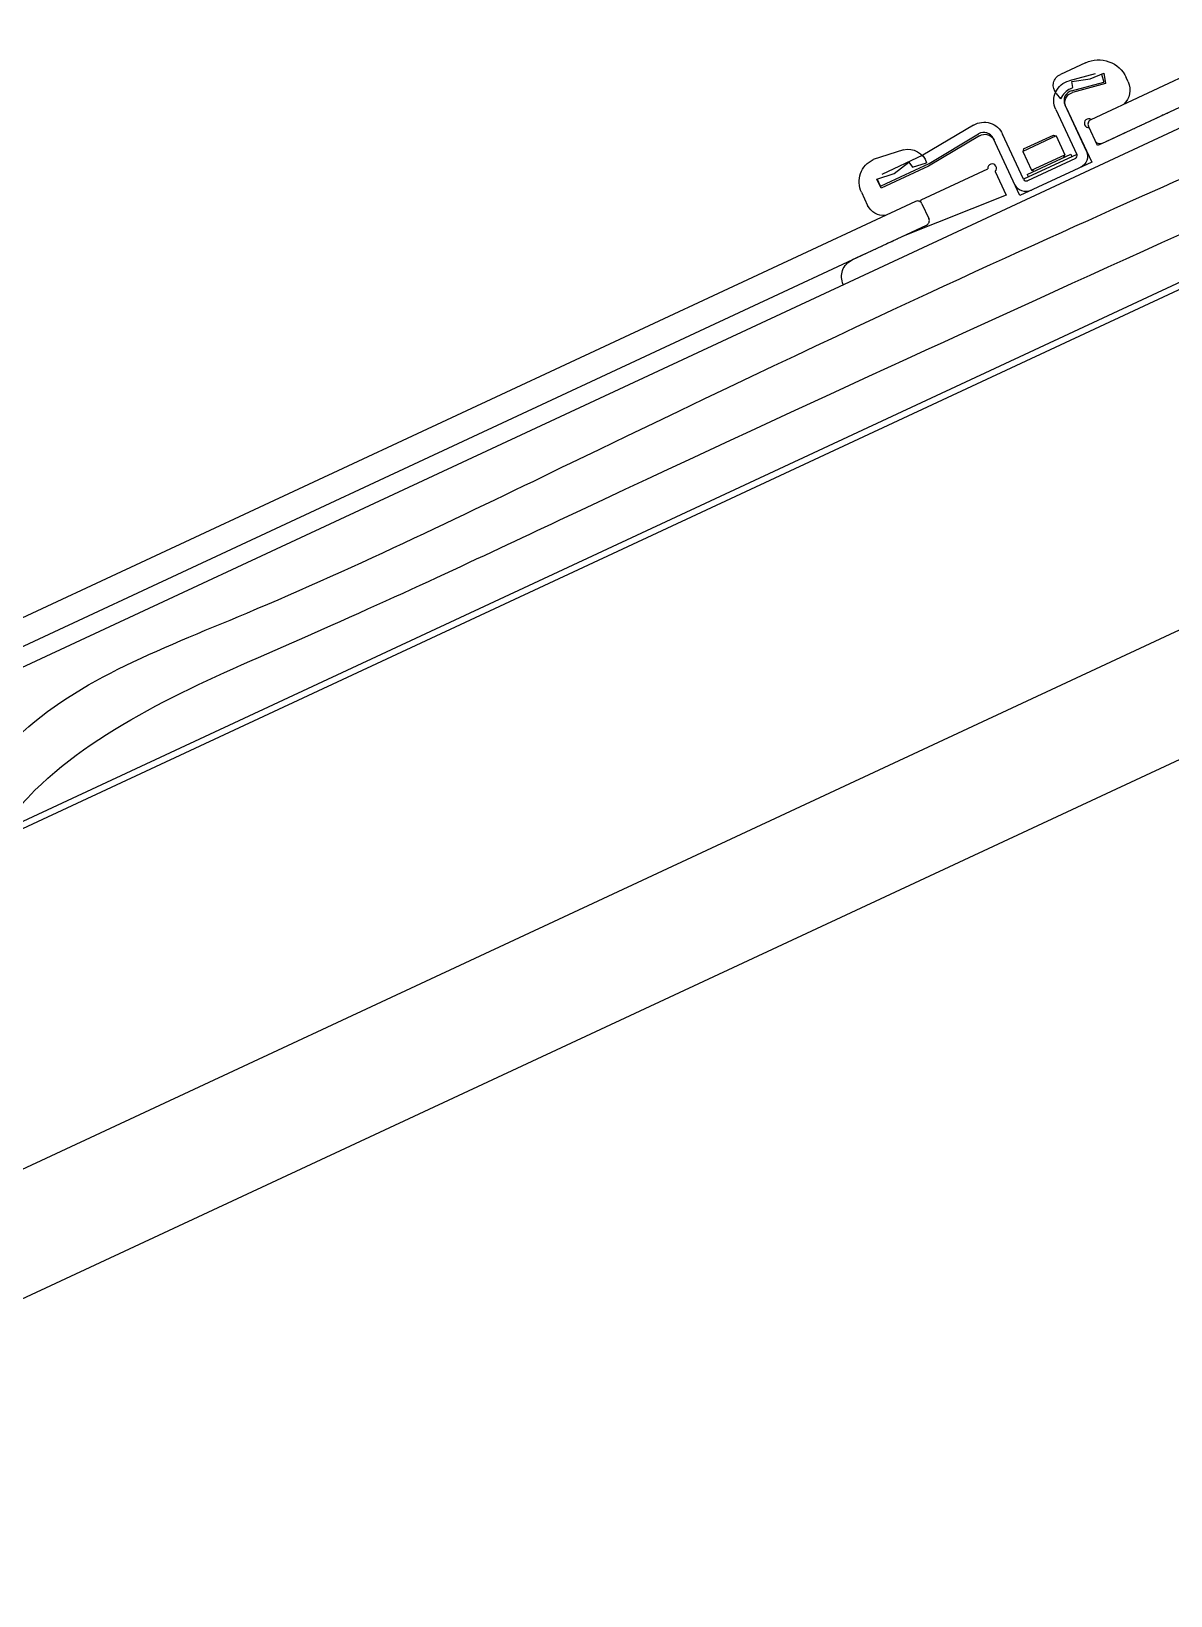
# Model space of a CAD drawing. Header units: feet. Extents: x -17 to 661, y -41 to 600.
# Drawn here: x 608.969 to 609.939, y 593.797 to 595.13 of the extents above; entities that cross this region are included whole.
import ezdxf

# ---------------------------------------------------------------- set-up
doc = ezdxf.new("R2010")
doc.units = ezdxf.units.FT
doc.header["$MEASUREMENT"] = 0
doc.layers.add('E-ARRY-POST', color=4, linetype='Continuous')
doc.layers.add('E-CABL-DW', color=45, linetype='DW_CABLE')
doc.styles.get("Standard").update_dxf_attribs({"font": 'arial.ttf'})
doc.linetypes.add('DW_CABLE', pattern='A,1,-0.2,["DW",Standard,S=0.1,R=0,X=-0.1,Y=-0.05],-0.2', length=1.4)

msp = doc.modelspace()

# ---------------------------------------------------------------- linework, layer by layer
at = {"layer": 'E-ARRY-POST', "color": 9}
for p, q in [((611.6477, 595.8834), (609.8712, 595.055)), ((609.7218, 594.9853), (607.9453, 594.1569))]:
    msp.add_line(p, q, dxfattribs=at)
for points in [[(611.8764, 595.8164), (604.0595, 592.1713)], [(609.8806, 595.0348), (610.9028, 595.5115)], [(607.3487, 593.8367), (610.9095, 595.4971)], [(609.8667, 595.1035), (609.8452, 595.0935)], [(609.8705, 595.0899), (609.8821, 595.0946)], [(609.8821, 595.0946), (609.8838, 595.0857)], [(609.8748, 595.094), (609.8526, 595.0881)], [(609.8539, 595.0814), (609.8559, 595.0823)], [(609.8548, 595.0797), (609.8821, 595.087)], [(609.8551, 595.0875), (609.8705, 595.0899)], [(609.8559, 595.0823), (609.8551, 595.0875)], [(609.8838, 595.0857), (609.8556, 595.0781)], [(609.8802, 595.0938), (609.8821, 595.087)], [(609.903, 595.0873), (609.9013, 595.091)], [(609.8417, 595.0773), (609.8454, 595.0729)], [(609.8413, 595.0638), (609.8592, 595.0253)], [(609.8675, 595.0282), (609.8492, 595.0675)], [(609.8499, 595.066), (609.8719, 595.0188)], [(609.9235, 595.0546), (609.9224, 595.0541)], [(609.9234, 595.0547), (609.9235, 595.0546)], [(609.9282, 595.0568), (609.927, 595.0563)], [(609.9281, 595.0569), (609.9282, 595.0568)], [(609.9329, 595.059), (609.9317, 595.0584)], [(609.9328, 595.0591), (609.9329, 595.059)], [(609.9376, 595.0612), (609.9364, 595.0606)], [(609.9375, 595.0613), (609.9376, 595.0612)], [(609.7713, 595.0504), (609.7279, 595.0247)], [(609.7763, 595.0413), (609.733, 595.0154)], [(609.7333, 595.0176), (609.7756, 595.0429)], [(609.8139, 595.0042), (609.796, 595.0427)], [(609.8139, 595.03), (609.8394, 595.0419)], [(609.8394, 595.0419), (609.8415, 595.0411)], [(609.8769, 595.0329), (609.8691, 595.0495)], [(609.8954, 595.0415), (609.8943, 595.041)], [(609.8953, 595.0416), (609.8954, 595.0415)], [(609.9001, 595.0437), (609.899, 595.0432)], [(609.9, 595.0438), (609.9001, 595.0437)], [(609.9048, 595.0459), (609.9036, 595.0453)], [(609.9047, 595.046), (609.9048, 595.0459)], [(609.9095, 595.0481), (609.9083, 595.0475)], [(609.9094, 595.0482), (609.9095, 595.0481)], [(609.9142, 595.0503), (609.913, 595.0497)], [(609.914, 595.0504), (609.9142, 595.0503)], [(609.9188, 595.0524), (609.9177, 595.0519)], [(609.9187, 595.0526), (609.9188, 595.0524)], [(609.7115, 595.0293), (609.6858, 595.021)], [(609.8108, 594.9903), (609.788, 595.0391)], [(609.8415, 595.0411), (609.8132, 595.0279)], [(609.8139, 595.03), (609.8132, 595.0279)], [(609.8132, 595.0279), (609.8207, 595.0119)], [(609.8415, 595.0411), (609.849, 595.0251)], [(609.8814, 595.035), (609.8769, 595.0329)], [(609.8813, 595.0351), (609.8814, 595.035)], [(609.8861, 595.0372), (609.8849, 595.0366)], [(609.886, 595.0373), (609.8861, 595.0372)], [(609.8908, 595.0393), (609.8896, 595.0388)], [(609.8906, 595.0395), (609.8908, 595.0393)], [(609.733, 595.0154), (609.6926, 594.9965)], [(609.7279, 595.0247), (609.693, 595.0084)], [(609.6967, 595.0005), (609.7333, 595.0176)], [(609.7037, 595.0092), (609.7162, 595.0187)], [(609.7162, 595.0187), (609.7193, 595.0145)], [(609.7193, 595.0145), (609.7313, 595.0183)], [(609.8719, 595.0188), (609.8108, 594.9903)], [(609.8592, 595.0253), (609.8139, 595.0042)], [(609.817, 595.0084), (609.854, 595.0257)], [(609.858, 595.022), (609.8173, 595.003)], [(609.8207, 595.0119), (609.849, 595.0251)], [(609.8482, 595.023), (609.849, 595.0251)], [(609.854, 595.0257), (609.8551, 595.0233)], [(609.6889, 595.0044), (609.7037, 595.0092)], [(609.6926, 594.9965), (609.6889, 595.0044)], [(609.6919, 594.9983), (609.6891, 595.0045)], [(609.7266, 594.9867), (609.7833, 595.0132)], [(609.7897, 595.0108), (609.7991, 594.9907)], [(609.817, 595.0084), (609.8181, 595.0061)], [(609.8227, 595.0111), (609.8207, 595.0119)], [(609.6758, 594.9931), (609.681, 594.9819)], [(609.6919, 594.9983), (609.6967, 595.0005)], [(609.7991, 594.9907), (609.7112, 594.9556)], [(609.726, 594.9849), (609.7266, 594.9867)], [(609.7273, 594.9833), (609.7332, 594.9707)], [(607.9547, 594.1367), (609.7312, 594.9651)], [(609.6983, 594.9496), (609.6971, 594.949)], [(609.6982, 594.9497), (609.6983, 594.9496)], [(609.703, 594.9517), (609.7018, 594.9512)], [(609.7028, 594.9519), (609.703, 594.9517)], [(609.7077, 594.9539), (609.7065, 594.9534)], [(609.7075, 594.9541), (609.7077, 594.9539)], [(609.679, 594.9406), (609.6678, 594.9354)], [(609.6789, 594.9407), (609.679, 594.9406)], [(609.6843, 594.943), (609.6831, 594.9425)], [(609.6841, 594.9432), (609.6843, 594.943)], [(609.6889, 594.9452), (609.6878, 594.9447)], [(609.6888, 594.9454), (609.6889, 594.9452)], [(609.6936, 594.9474), (609.6925, 594.9469)], [(609.6935, 594.9475), (609.6936, 594.9474)], [(609.9747, 594.9232), (606.389, 593.2512)], [(610.1189, 594.7002), (606.4658, 592.9967)], [(610.34, 594.693), (606.3292, 592.8227)]]:
    msp.add_lwpolyline(points, dxfattribs=at)
at = {"layer": 'E-ARRY-POST', "color": 9, "extrusion": (0, 0, -1)}
for points in [[(-609.8667, 595.1035, 0.414214), (-609.9013, 595.091)], [(-609.8417, 595.0773, 0.494416), (-609.8452, 595.0935)], [(-609.8413, 595.0638, 0.466308), (-609.8526, 595.0881)], [(-609.903, 595.0873, 0.325468), (-609.8992, 595.0681)], [(-609.8499, 595.066, 0.465952), (-609.8556, 595.0781)], [(-609.9268, 595.0563, 0.008798), (-609.927, 595.0563)], [(-609.9315, 595.0585, 0.009006), (-609.9317, 595.0584)], [(-609.9361, 595.0607, 0.009062), (-609.9364, 595.0606)], [(-609.7713, 595.0504, 0.443147), (-609.796, 595.0427)], [(-609.7763, 595.0413, 0.444538), (-609.7888, 595.0375)], [(-609.8987, 595.0432, 0.009063), (-609.899, 595.0432)], [(-609.9034, 595.0454, 0.009063), (-609.9036, 595.0453)], [(-609.908, 595.0476, 0.009062), (-609.9083, 595.0475)], [(-609.9127, 595.0498, 0.009075), (-609.913, 595.0497)], [(-609.9174, 595.052, 0.008737), (-609.9177, 595.0519)], [(-609.9221, 595.0541, 0.008789), (-609.9224, 595.0541)], [(-609.7115, 595.0293, 0.392321), (-609.7313, 595.0183)], [(-609.8675, 595.0282, 0.414214), (-609.8624, 595.0144)], [(-609.8806, 595.0348, 0.414214), (-609.8751, 595.0368)], [(-609.8847, 595.0367, 0.008975), (-609.8849, 595.0366)], [(-609.8893, 595.0389, 0.009066), (-609.8896, 595.0388)], [(-609.894, 595.041, 0.009063), (-609.8943, 595.041)], [(-609.6758, 594.9931, 0.416739), (-609.6858, 595.021)], [(-609.8202, 594.9947, 0.414214), (-609.8064, 594.9997)], [(-609.6962, 594.9734, 0.319695), (-609.681, 594.9819)], [(-609.6969, 594.9491, 0.009069), (-609.6971, 594.949)], [(-609.7015, 594.9513, 0.01018), (-609.7018, 594.9512)], [(-609.7062, 594.9535, 0.010327), (-609.7065, 594.9534)], [(-609.7109, 594.9556, 0.010149), (-609.7112, 594.9556)], [(-609.6602, 594.9146, 0.414214), (-609.6678, 594.9354)], [(-609.6829, 594.9426, 0.008899), (-609.6831, 594.9425)], [(-609.6875, 594.9447, 0.009057), (-609.6878, 594.9447)], [(-609.6922, 594.9469, 0.009057), (-609.6925, 594.9469)]]:
    msp.add_lwpolyline(points, format="xyb", dxfattribs=at)
at = {"layer": 'E-ARRY-POST', "color": 9}
for points in [[(609.8539, 595.0814, 0.176841), (609.8454, 595.0729)], [(609.8548, 595.0797, 0.466308), (609.8492, 595.0675)], [(609.8714, 595.0551, 1.39764), (609.8697, 595.0482)], [(609.8712, 595.055, 0.414214), (609.8691, 595.0495)], [(609.788, 595.0391, 0.444706), (609.7756, 595.0429)], [(609.7897, 595.0108, 1.585786), (609.7833, 595.0132)], [(609.858, 595.022, 0.414214), (609.8592, 595.0253)], [(609.8139, 595.0042, 0.414214), (609.8173, 595.003)], [(609.7273, 594.9833, 0.414214), (609.7218, 594.9853)], [(609.7312, 594.9651, 0.414214), (609.7332, 594.9707)]]:
    msp.add_lwpolyline(points, format="xyb", dxfattribs=at)
at = {"layer": 'E-CABL-DW', "color": 100, "linetype": 'Continuous'}
for points, knots in [([(609.9236, 594.9938), (610.0218, 595.0374), (610.3092, 595.165), (610.5646, 595.3148), (610.9817, 595.4309), (610.9919, 595.495), (610.9943, 595.5096)], [58.802029, 58.802029, 58.802029, 58.802029, 62.643779, 70.045997, 72.544722, 73.28399, 73.28399, 73.28399, 73.28399]), ([(608.8471, 592.8386), (608.8675, 593.1582), (608.8979, 593.6353), (608.8142, 594.1885), (608.9124, 594.5433), (609.1672, 594.6354), (609.6557, 594.8736), (609.808, 594.9419), (609.9236, 594.9938)], [0, 0, 0, 0, 11.421458, 17.04695, 20.455142, 23.242221, 26.695806, 37.603888, 37.603888, 37.603888, 37.603888]), ([(608.8576, 592.8386), (608.8802, 593.1437), (608.9143, 593.6056), (608.8398, 594.1523), (608.9212, 594.495), (609.2252, 594.6222), (609.57, 594.7859), (609.7846, 594.8834), (609.9469, 594.9571)], [0, 0, 0, 0, 10.941804, 16.567297, 19.975488, 22.762568, 26.216152, 36.915486, 36.915486, 36.915486, 36.915486])]:
    msp.add_open_spline(points, degree=3, knots=knots, dxfattribs=at)

doc.saveas('drawing.dxf')
